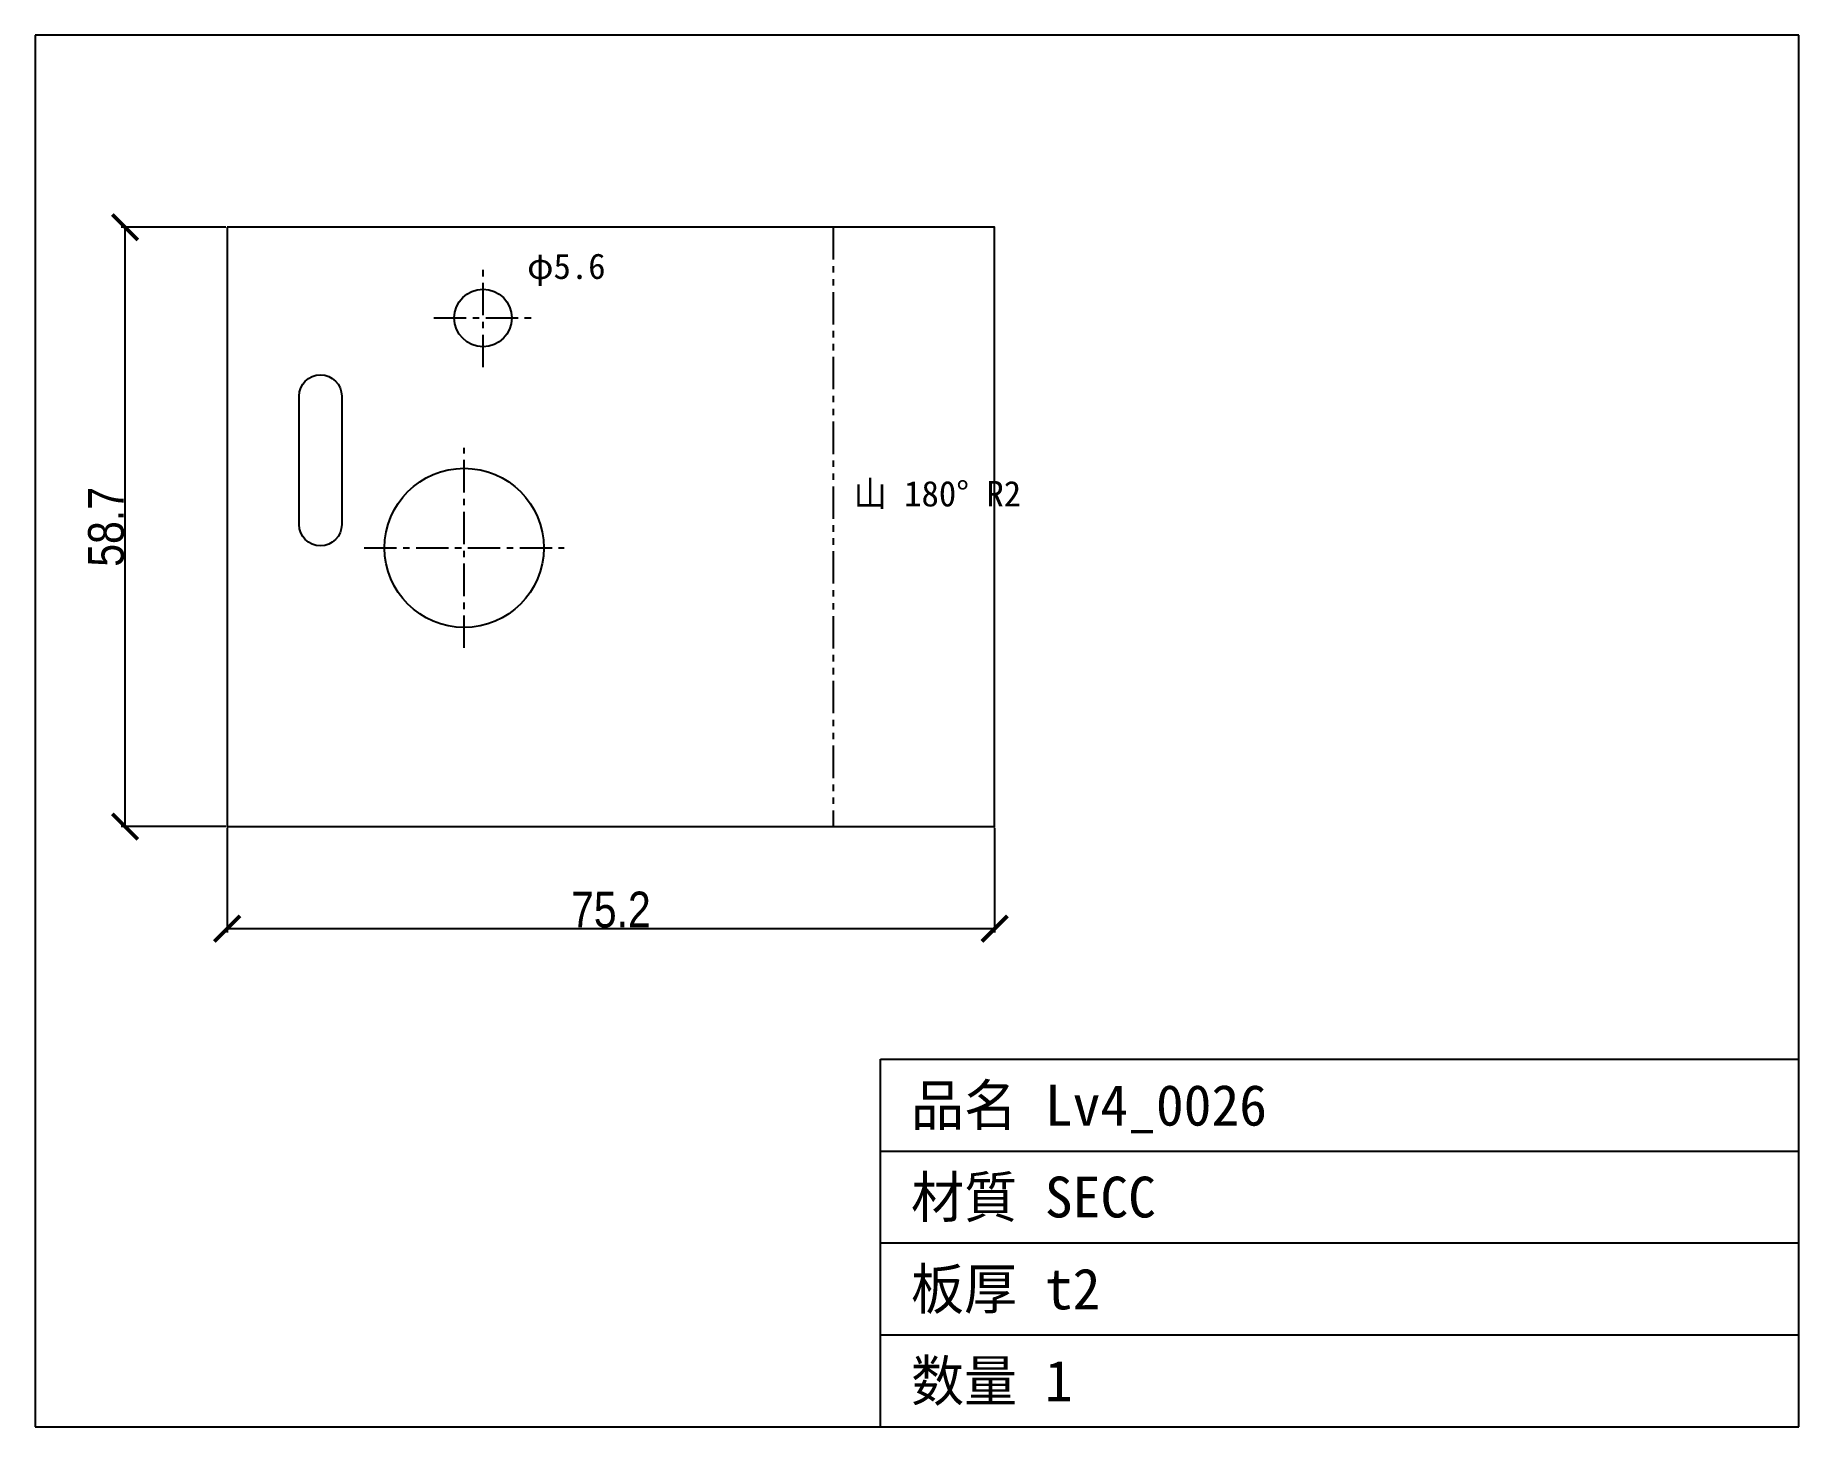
# Model space of a CAD drawing. Header units: millimetres. Extents: x -19 to 154, y -59 to 78.
import ezdxf

# ---------------------------------------------------------------- set-up
doc = ezdxf.new("R2010")
doc.units = ezdxf.units.MM
doc.linetypes.add('CENTER', pattern=[5.08, 3.175, -0.635, 0.635, -0.635])
doc.linetypes.add('PHANTOM', pattern=[6.35, 3.175, -0.635, 0.635, -0.635, 0.635, -0.635])
doc.styles.add('OpenSansCondensed-Light', font='OpenSansCondensed-Light.ttf')
doc.dimstyles.new('EZDXF', dxfattribs={"dimtxt": 0.25, "dimasz": 0.175, "dimexe": 0.375, "dimexo": 0.125, "dimgap": 0.1, "dimtad": 1, "dimlfac": 100, "dimzin": 12, "dimdsep": 46, "dimtxsty": 'OpenSansCondensed-Light', "dimblk": 'ARCHTICK', "dimcen": 2.5, "dimazin": 3, "dimtfac": 0.5, "dimtmove": 2, "dimatfit": 3})

# ---------------------------------------------------------------- blocks, each defined once
blk = doc.blocks.new('_ARCHTICK')
at = {"color": 0, "linetype": 'BYBLOCK', "const_width": 0.15}
blk.add_lwpolyline([(-0.5, -0.5), (0.5, 0.5)], dxfattribs=at)

msp = doc.modelspace()

# ---------------------------------------------------------------- linework, layer by layer
at = {"color": 7, "linetype": 'CONTINUOUS'}
for p, q in [((154.02, 77.54), (-18.8, 77.54)), ((-18.8, 77.54), (-18.8, -58.8)), ((154.02, -58.8), (154.02, 77.54)), ((64.02, -58.8), (64.02, -22.8)), ((64.02, -22.8), (154.02, -22.8)), ((64.02, -31.8), (154.02, -31.8)), ((64.02, -40.8), (154.02, -40.8)), ((64.02, -49.8), (154.02, -49.8)), ((-18.8, -58.8), (154.02, -58.8))]:
    msp.add_line(p, q, dxfattribs=at)
at = {"color": 1, "linetype": 'PHANTOM'}
msp.add_line((59.4, 58.73), (59.4, 0), dxfattribs=at)
at = {"color": 1, "linetype": 'CENTER'}
for p, q in [((25.08, 45.02), (25.08, 54.66)), ((20.26, 49.84), (29.9, 49.84)), ((23.23, 17.51), (23.23, 37.11)), ((13.43, 27.31), (33.03, 27.31))]:
    msp.add_line(p, q, dxfattribs=at)
at = {"color": 7, "linetype": 'CONTINUOUS'}
msp.add_lwpolyline([(0, 58.73), (0, 0), (75.22, 0), (75.22, 58.73)], close=True, dxfattribs=at)
msp.add_lwpolyline([(7.05, 29.6), (7.05, 42.17, -1), (11.23, 42.17), (11.23, 29.6, -1)], format="xyb", close=True, dxfattribs=at)
for centre, radius in [((25.08, 49.84), 2.82), ((23.23, 27.31), 7.8)]:
    msp.add_circle(centre, radius, dxfattribs=at)

# ---------------------------------------------------------------- texts
at = {"color": 2}
for s, height, p in [('φ5.6', 2.5, (29.4, 53.66)), ('山 180° R2', 2.5, (61.4, 31.37)), ('品名 Lv4_0026', 4, (67.02, -29.3)), ('材質 SECC', 4, (67.02, -38.3)), ('板厚 t2', 4, (67.02, -47.3)), ('数量 1', 4, (67.02, -56.3))]:
    msp.add_text(s, height=height, dxfattribs=at).set_placement(p)

# ---------------------------------------------------------------- dimensions: what is measured, and where the dimension line sits
at = {"color": 8}
msp.add_linear_dim(base=(-10, 0), p1=(0, 0), p2=(0, 58.73), angle=90, dimstyle='EZDXF', override={"dimtxt": 3.5, "dimasz": 2.5, "dimdec": 1, "dimlfac": 1}, dxfattribs=at).render()
msp.add_linear_dim(base=(0, -10), p1=(0, 0), p2=(75.22, 0), dimstyle='EZDXF', override={"dimtxt": 3.5, "dimasz": 2.5, "dimdec": 1, "dimlfac": 1}, dxfattribs=at).render()

doc.saveas('drawing.dxf')
